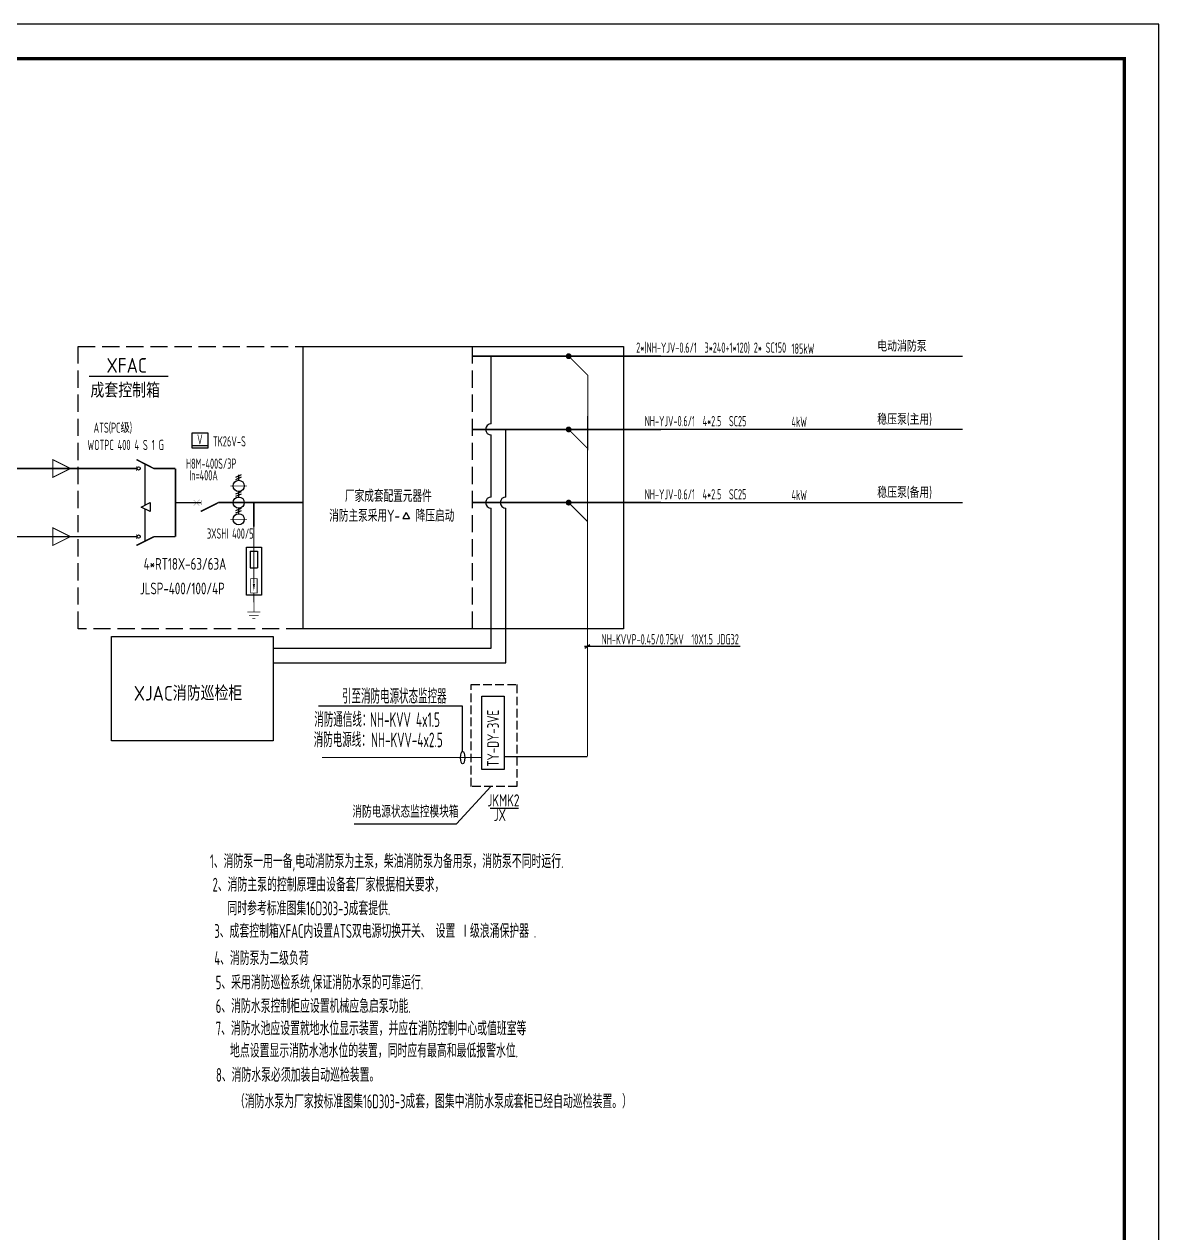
# Model space of a CAD drawing. Extents: x 5394041 to 5729212, y -433068 to -301615.
# Drawn here: x 5640339 to 5673287, y -396652 to -361551 of the extents above; entities that cross this region are included whole.
import ezdxf

# ---------------------------------------------------------------- set-up
doc = ezdxf.new("R2010")
doc.units = 0
doc.header["$LTSCALE"] = 1000
doc.header["$MEASUREMENT"] = 0
doc.linetypes.add('DASH', pattern=[0.35, 0.25, -0.1])
doc.linetypes.add('DASHED', pattern=[5, 3, -2])
doc.layers.get('0').update_dxf_attribs({"linetype": 'CONTINUOUS'})
for name, color, linetype in [('1', 7, 'CONTINUOUS'), ('AXIS', 3, 'CONTINUOUS'), ('GDXT', 7, 'CONTINUOUS'), ('PUB_DIM', 3, 'CONTINUOUS'), ('PUB_TITLE', 4, 'CONTINUOUS'), ('SIG_TEXT', 7, 'CONTINUOUS'), ('TERM', 2, 'CONTINUOUS'), ('WALL', 2, 'CONTINUOUS'), ('WIRE-系统', 4, 'CONTINUOUS'), ('洁送', 3, 'CONTINUOUS'), ('电气', 3, 'CONTINUOUS'), ('电气文字', 7, 'CONTINUOUS')]:
    doc.layers.add(name, color=color, linetype=linetype)
doc.styles.add('SCEI', font='sceie.shx', dxfattribs={"width": 0.75, "bigfont": 'sceic.shx'})
doc.styles.add('sceie', font='sceie.shx', dxfattribs={"width": 0.7, "bigfont": 'sceic.shx'})
doc.styles.get("Standard").update_dxf_attribs({"font": 'GBENOR', "bigfont": 'GBCBIG'})

# ---------------------------------------------------------------- blocks, each defined once
blk = doc.blocks.new('$element$00000277')
at = {"const_width": 0.0233}
for points in [[(0, 0), (0, -0.375)], [(-0.25, -0.375), (0.25, -0.375)], [(-0.188, -0.5), (0.188, -0.5)], [(-0.062, -0.625), (0.062, -0.625)]]:
    blk.add_lwpolyline(points, dxfattribs=at)
at = {"flags": 9}
blk.add_attdef('S', (0, 0), '', height=0.00000667, dxfattribs=at)
blk = doc.blocks.new('$element$00000532')
at = {"const_width": 0.0233}
for points in [[(0, 0), (0, -0.283)], [(-0.1, -0.283), (0.1, -0.283), (0.1, -0.717), (-0.1, -0.717), (-0.1, -0.283)], [(0, -1), (0, -0.567)]]:
    blk.add_lwpolyline(points, dxfattribs=at)
for points in [[(-0.033, -0.55), (0.033, -0.55), (0, -0.35), (0.033, -0.55)], [(0.033, -0.55), (0, -0.35), (-0.033, -0.55), (0.033, -0.55)], [(0, -0.367), (-0.033, -0.567), (0.033, -0.567), (0, -0.367)]]:
    blk.add_solid(points)
at = {"flags": 9}
blk.add_attdef('S', (0, 0), '', height=0.00000667, dxfattribs=at)
blk = doc.blocks.new('$TelecSys$00000011')
at = {"const_width": 0.5}
blk.add_lwpolyline([(-0.25, 0, 1), (0.25, 0, 1)], format="xyb", close=True, dxfattribs=at)

msp = doc.modelspace()

# ---------------------------------------------------------------- linework, layer by layer
at = {"color": 3, "linetype": 'Continuous'}
for p, q in [((5646489.8, -374705), (5646651.3, -374633.3)), ((5646489.8, -374772.8), (5646651.3, -374701.2)), ((5646570.5, -374798.2), (5646570.5, -374636.7)), ((5646489.8, -375189.5), (5646651.3, -375117.8)), ((5646489.8, -375257.3), (5646651.3, -375185.7)), ((5646570.5, -375282.7), (5646570.5, -375121.2)), ((5646489.8, -375674), (5646651.3, -375602.3)), ((5646489.8, -375741.8), (5646651.3, -375670.2)), ((5646570.5, -375767.2), (5646570.5, -375605.7))]:
    msp.add_line(p, q, dxfattribs=at)
at = {"color": 0}
for p, q in [((5643740.5, -375574.8), (5644001.6, -375444.3)), ((5644001.6, -375705.4), (5643740.5, -375574.8)), ((5644001.6, -375444.3), (5644001.6, -375705.4))]:
    msp.add_line(p, q, dxfattribs=at)
at = {"const_width": 29.8}
for points in [[(5641174.2, -374711.3), (5641174.2, -374201.3), (5641684.2, -374456.3), (5641174.2, -374711.3)], [(5641174.2, -376687.1), (5641174.2, -376177.1), (5641684.2, -376432.1), (5641174.2, -376687.1)]]:
    msp.add_lwpolyline(points, close=True, dxfattribs=at)
for points in [[(5640409.2, -374456.3), (5641684.2, -374456.3)], [(5640409.2, -376432.1), (5641684.2, -376432.1)]]:
    msp.add_lwpolyline(points, dxfattribs=at)
at = {"color": 3, "linetype": 'Continuous', "const_width": 19.4}
for points in [[(5646812.8, -374959.7), (5646328.3, -374959.7)], [(5646812.8, -375928.7), (5646328.3, -375928.7)]]:
    msp.add_lwpolyline(points, dxfattribs=at)
at = {"color": 0, "linetype": 'Continuous', "const_width": 6.8}
for points in [[(5645259.7, -375533.7), (5645429.7, -375363.7)], [(5645259.7, -375363.7), (5645429.7, -375533.7)]]:
    msp.add_lwpolyline(points, dxfattribs=at)
at = {"color": 0}
for centre in [(5643662.8, -374452.2), (5643662.8, -376432.1)]:
    msp.add_circle(centre, 47.5, dxfattribs=at)
at = {"color": 3, "linetype": 'Continuous'}
for centre in [(5646570.5, -374959.7), (5646570.5, -375444.2), (5646570.5, -375928.7)]:
    msp.add_circle(centre, 161.5, dxfattribs=at)
at = {"layer": '1'}
msp.add_line((5653872.9, -384321.7), (5654697.6, -384321.7), dxfattribs=at)
at = {"layer": 'AXIS', "color": 0, "linetype": 'DASHED', "lineweight": -3, "ltscale": 3}
for p, q in [((5643854.5, -375517.8), (5643854.5, -374335)), ((5643854.5, -376553.5), (5643854.5, -375631.9))]:
    msp.add_line(p, q, dxfattribs=at)
at = {"layer": 'GDXT', "color": 3}
msp.add_line((5645686.7, -373791.7), (5645203.7, -373791.7), dxfattribs=at)
msp.add_lwpolyline([(5645686.7, -373431.7), (5645203.7, -373431.7), (5645203.7, -373853.9), (5645686.7, -373853.9)], close=True, dxfattribs=at)
at = {"layer": 'PUB_DIM', "color": 0, "linetype": 'DASH', "ltscale": 2}
msp.add_lwpolyline([(5641903.4, -370907.7), (5653348, -370907.7), (5653348, -379107.8), (5641903.4, -379107.8)], close=True, dxfattribs=at)
at = {"layer": 'PUB_DIM', "color": 0, "const_width": 35.4}
msp.add_lwpolyline([(5642222, -371780.6), (5644525.2, -371780.6)], dxfattribs=at)
at = {"layer": 'PUB_TITLE', "color": 4}
msp.add_lwpolyline([(5589187.1, -420950.6), (5673287.1, -420950.6), (5673287.1, -361550.6), (5589187.1, -361550.6)], close=True, dxfattribs=at)
at = {"layer": 'PUB_TITLE', "color": 4, "const_width": 100}
msp.add_lwpolyline([(5591687.1, -419950.6), (5672287.1, -419950.6), (5672287.1, -362550.6), (5591687.1, -362550.6)], close=True, dxfattribs=at)
at = {"layer": 'SIG_TEXT', "ltscale": 1.5}
for p, q in [((5651432.8, -375733.2), (5651335.1, -375903.2)), ((5651335.1, -375903.2), (5651530.6, -375903.2)), ((5651432.8, -375733.2), (5651530.6, -375903.2))]:
    msp.add_line(p, q, dxfattribs=at)
at = {"layer": 'SIG_TEXT', "color": 0}
for p, q in [((5652890.2, -384775.4), (5653887.9, -383686.6)), ((5649921.8, -384775.4), (5652890.2, -384775.4))]:
    msp.add_line(p, q, dxfattribs=at)
msp.add_lwpolyline([(5648444.8, -370907.7), (5657737.6, -370907.7), (5657737.6, -379107.8), (5648444.8, -379107.8)], close=True, dxfattribs=at)
at = {"layer": 'SIG_TEXT', "color": 0, "linetype": 'DASH'}
msp.add_lwpolyline([(5653320.3, -380731.9), (5654646, -380731.9), (5654646, -383686.6), (5653320.3, -383686.6)], close=True, dxfattribs=at)
at = {"layer": 'SIG_TEXT', "color": 6, "ltscale": 5}
msp.add_lwpolyline([(5653628.8, -383193.7), (5653628.8, -381068.7), (5654273.5, -381068.7), (5654273.5, -383193.7)], close=True, dxfattribs=at)
at = {"layer": 'WALL', "color": 0, "const_width": 17}
for points in [[(5643609, -374388.3), (5643609, -374524.3)], [(5645477.5, -375377.9), (5645477.5, -375513.9)], [(5643609, -376364.1), (5643609, -376500.1)]]:
    msp.add_lwpolyline(points, dxfattribs=at)
at = {"layer": 'WIRE-系统', "const_width": 29.8}
for points in [[(5656703.1, -371747), (5656148.9, -371192.8)], [(5656694.6, -382812.4), (5656703.1, -371735.7)], [(5656703.1, -373874.2), (5656148.9, -373320.1)], [(5656703.1, -375999.2), (5656148.9, -375445.1)], [(5648984.6, -382848.8), (5653628.8, -382848.8)], [(5654270.4, -382823.8), (5656694.6, -382823.8)]]:
    msp.add_lwpolyline(points, dxfattribs=at)
at = {"layer": '洁送', "color": 0, "const_width": 42.5}
for points in [[(5644109.5, -374458), (5643601.3, -374196.7)], [(5644731.7, -374456.3), (5644106.1, -374456.3)], [(5644737.8, -375444.2), (5645477.5, -375444.2)], [(5645978, -375444.2), (5645468, -375702)], [(5644109.5, -376433.8), (5643597.8, -376688.1)], [(5644731.7, -376432.1), (5644106.1, -376432.1)]]:
    msp.add_lwpolyline(points, dxfattribs=at)
at = {"layer": '电气'}
for p, q in [((5653900.7, -373157.4), (5653900.7, -371194.2)), ((5654326.7, -375282.4), (5654326.7, -373319.2)), ((5654326.7, -375282.4), (5654326.7, -373319.2)), ((5653900.7, -375282.4), (5653900.7, -373481)), ((5653900.7, -379675.5), (5653900.7, -375606)), ((5654326.7, -380101.2), (5654326.7, -375606)), ((5647570.4, -379675.5), (5653900.7, -379675.5)), ((5656608.1, -379616.7), (5661126.1, -379616.7)), ((5656622.7, -379670.4), (5656767.7, -379562.4)), ((5647570.4, -380101.2), (5654326.7, -380101.2)), ((5653072, -381352.1), (5648886.5, -381352.1)), ((5653072, -382670.8), (5653072, -381352.1))]:
    msp.add_line(p, q, dxfattribs=at)
at = {"layer": '电气', "color": 0}
for p, q in [((5646899.6, -376859.9), (5647118.1, -376859.9)), ((5646899.6, -376859.9), (5646899.6, -377342)), ((5647118.1, -376859.9), (5647118.1, -377342)), ((5646899.6, -377342), (5647118.1, -377342))]:
    msp.add_line(p, q, dxfattribs=at)
for points, const_width in [([(5653348, -371194.2), (5655724.1, -371194.2)], 51), ([(5655724.1, -371194.2), (5658833.3, -371194.2)], 51), ([(5656266.6, -371194.2), (5667595.3, -371194.2)], 42.5), ([(5653348, -373319.2), (5655724.1, -373319.2)], 51), ([(5655724.1, -373319.2), (5658833.3, -373319.2)], 51), ([(5656266.6, -373319.2), (5667595.3, -373319.2)], 42.5), ([(5643611.6, -374456.3), (5635493.8, -374456.3)], 42.5), ([(5644731.7, -374456.3), (5644731.7, -376432.1)], 42.5), ([(5645978, -375444.2), (5648444.8, -375444.2)], 51), ([(5653348, -375444.2), (5655724.1, -375444.2)], 51), ([(5655724.1, -375444.2), (5658833.3, -375444.2)], 51), ([(5656266.6, -375444.2), (5667595.3, -375444.2)], 42.5), ([(5647008.9, -376141), (5647008.9, -377382.5)], 25.5), ([(5643609.1, -376432.1), (5635493.8, -376432.1)], 42.5)]:
    msp.add_lwpolyline(points, dxfattribs=dict(at, const_width=const_width))
at = {"layer": '电气', "color": 0, "linetype": 'Continuous', "const_width": 51}
msp.add_lwpolyline([(5647008.9, -375444.2), (5647008.9, -376141)], dxfattribs=at)
at = {"layer": '电气', "color": 0}
msp.add_lwpolyline([(5646796.3, -376741.6), (5647226.6, -376741.6), (5647226.6, -378134.9), (5646796.3, -378134.9)], close=True, dxfattribs=at)
at = {"layer": '电气'}
msp.add_lwpolyline([(5642877.9, -379335.2), (5647570.4, -379335.2), (5647570.4, -382365.9), (5642877.9, -382365.9)], close=True, dxfattribs=at)
for centre in [(5653900.7, -373319.2), (5653900.7, -375444.2), (5654326.7, -375444.2)]:
    msp.add_arc(centre, 161.8, 90, 270, dxfattribs=at)
msp.add_ellipse((5653072, -382853), major_axis=(0, -182.2), ratio=0.3451036, dxfattribs=at)

# ---------------------------------------------------------------- block references
at = {"layer": 'TERM', "xscale": 170, "yscale": 170, "zscale": 170}
for p in [(5656148.9, -371192.8), (5656148.9, -373320.1), (5656148.9, -375445.1)]:
    msp.add_blockref('$TelecSys$00000011', p, dxfattribs=at)
at = {"layer": '电气', "color": 0, "ltscale": 1000, "xscale": 956.25, "yscale": 956.25, "zscale": 956.25, "rotation": 180}
msp.add_blockref('$element$00000532', (5647008.9, -378338.8), dxfattribs=at)
at = {"layer": '电气', "color": 0, "ltscale": 1000, "xscale": 765, "yscale": 765, "zscale": 765}
msp.add_blockref('$element$00000277', (5647008.9, -378338.8), dxfattribs=at)

# ---------------------------------------------------------------- texts
at = {"color": 0, "style": 'sceie'}
for s, height, width, p in [('ATS(PC级)', 297.5, 0.7, (5642356.3, -373419.1)), ('V', 297.5, 0.7, (5645360.8, -373758.1)), ('WOTPC 400 4 S 1 G', 297.5, 0.7, (5642175.6, -373919.4)), ('TK26V-S', 297.5, 0.7, (5645820.1, -373814.8)), ('引至消防电源状态监控器 ', 425, 0.65, (5649567, -381283.4)), ('消防通信线：', 425, 0.65, (5648763.4, -381960.8)), ('消防电源线：', 425, 0.65, (5648745.6, -382547.9)), ('1、消防泵一用一备,电动消防泵为主泵，柴油消防泵为备用泵，消防泵不同时运行.', 400, 0.65, (5645733.9, -386061.1)), ('2、消防主泵的控制原理由设备套厂家根据相关要求，', 400, 0.65, (5645809.7, -386741.3)), ('同时参考标准图集16D303-3成套提供.', 400, 0.65, (5646240.4, -387429.6)), ('3、成套控制箱XFAC内设置ATS双电源切换开关、 设置 Ⅰ级浪涌保护器 .', 400, 0.65, (5645860.3, -388087.4)), ('4、消防泵为二级负荷', 400, 0.65, (5645860.3, -388876.3)), ('5、采用消防巡检系统,保证消防水泵的可靠运行.', 400, 0.65, (5645902.2, -389580.2)), ('6、消防水泵控制柜应设置机械应急启泵功能.', 400, 0.65, (5645902.2, -390267)), ('7、消防水池应设置就地水位显示装置，并应在消防控制中心或值班室等', 400, 0.65, (5645902.2, -390916.2)), ('地点设置显示消防水池水位的装置，同时应有最高和最低报警水位.', 400, 0.65, (5646318.2, -391562.2)), ('8、消防水泵必须加装自动巡检装置。', 400, 0.65, (5645909.3, -392267.5)), (' （消防水泵为厂家按标准图集16D303-3成套，图集中消防水泵成套柜已经自动巡检装置。）', 400, 0.65, (5646318.2, -393034.6))]:
    msp.add_text(s, height=height, dxfattribs=dict(at, width=width)).set_placement(p)
at = {"color": 1, "style": 'sceie', "width": 0.65}
for s, p in [('NH-KVV 4x1.5', (5650382.7, -381960.8)), ('NH-KVV-4x2.5', (5650411, -382547.9))]:
    msp.add_text(s, height=425, dxfattribs=at).set_placement(p)
at = {"layer": '1', "color": 1, "style": 'sceie', "width": 0.6}
for s, p in [('2*(NH-YJV-0.6/1  3*240+1*120) 2* SC150', (5658111.4, -371092.7)), ('NH-YJV-0.6/1  4*2.5  SC25', (5658357.9, -373227.1)), ('H8M-400S/3P', (5645036.3, -374462)), ('  In=400A', (5644915.4, -374800.9)), ('NH-YJV-0.6/1  4*2.5  SC25', (5658357.9, -375352.1)), ('3XSHI 400/5', (5645647, -376492.4)), ('NH-KVVP-0.45/0.75kV  10X1.5 JDG32', (5657105.4, -379562.8))]:
    msp.add_text(s, height=297.5, dxfattribs=at).set_placement(p)
at = {"layer": '1', "color": 0, "style": 'sceie'}
for s, height, width, p in [('185kW', 297.5, 0.6, (5662620.5, -371122.3)), ('电动消防泵', 318.75, 0.75, (5665110.7, -371058.2)), ('4kW', 297.5, 0.6, (5662620.5, -373247.3)), ('稳压泵(主用)', 318.75, 0.75, (5665110.7, -373183.2)), ('4kW', 297.5, 0.6, (5662620.5, -375372.3)), ('稳压泵(备用)', 318.75, 0.75, (5665110.7, -375308.2))]:
    msp.add_text(s, height=height, dxfattribs=dict(at, width=width)).set_placement(p)
for s, p in [('XFAC', (5642729.7, -371673)), ('成套控制箱', (5642264.1, -372398.1)), ('XJAC消防巡检柜', (5643522.9, -381195))]:
    msp.add_text(s, height=425, dxfattribs=at).set_placement(p)
at = {"layer": 'SIG_TEXT', "color": 1, "style": 'SCEI', "width": 0.8}
msp.add_text('TY-DY-3VE ', height=340, rotation=90, dxfattribs=at).set_placement((5654124.2, -383115))
at = {"layer": '电气', "color": 0, "style": 'sceie', "width": 0.8}
for s, p in [('4*RT18X-63/63A', (5643807.6, -377395.3)), ('JLSP-400/100/4P', (5643699.8, -378109.7))]:
    msp.add_text(s, height=340, dxfattribs=at).set_placement(p)
at = {"layer": '电气文字', "style": 'SCEI', "width": 0.8}
for s, p in [('厂家成套配置元器件', (5649654.3, -375427)), ('消防主泵采用Y-   降压启动', (5649197.1, -376000.1)), ('JKMK2', (5653787.8, -384267.3)), ('消防电源状态监控模块箱', (5649869.9, -384593.9)), ('JX ', (5653970.2, -384693.4))]:
    msp.add_text(s, height=350, dxfattribs=at).set_placement(p)

doc.saveas('drawing.dxf')
